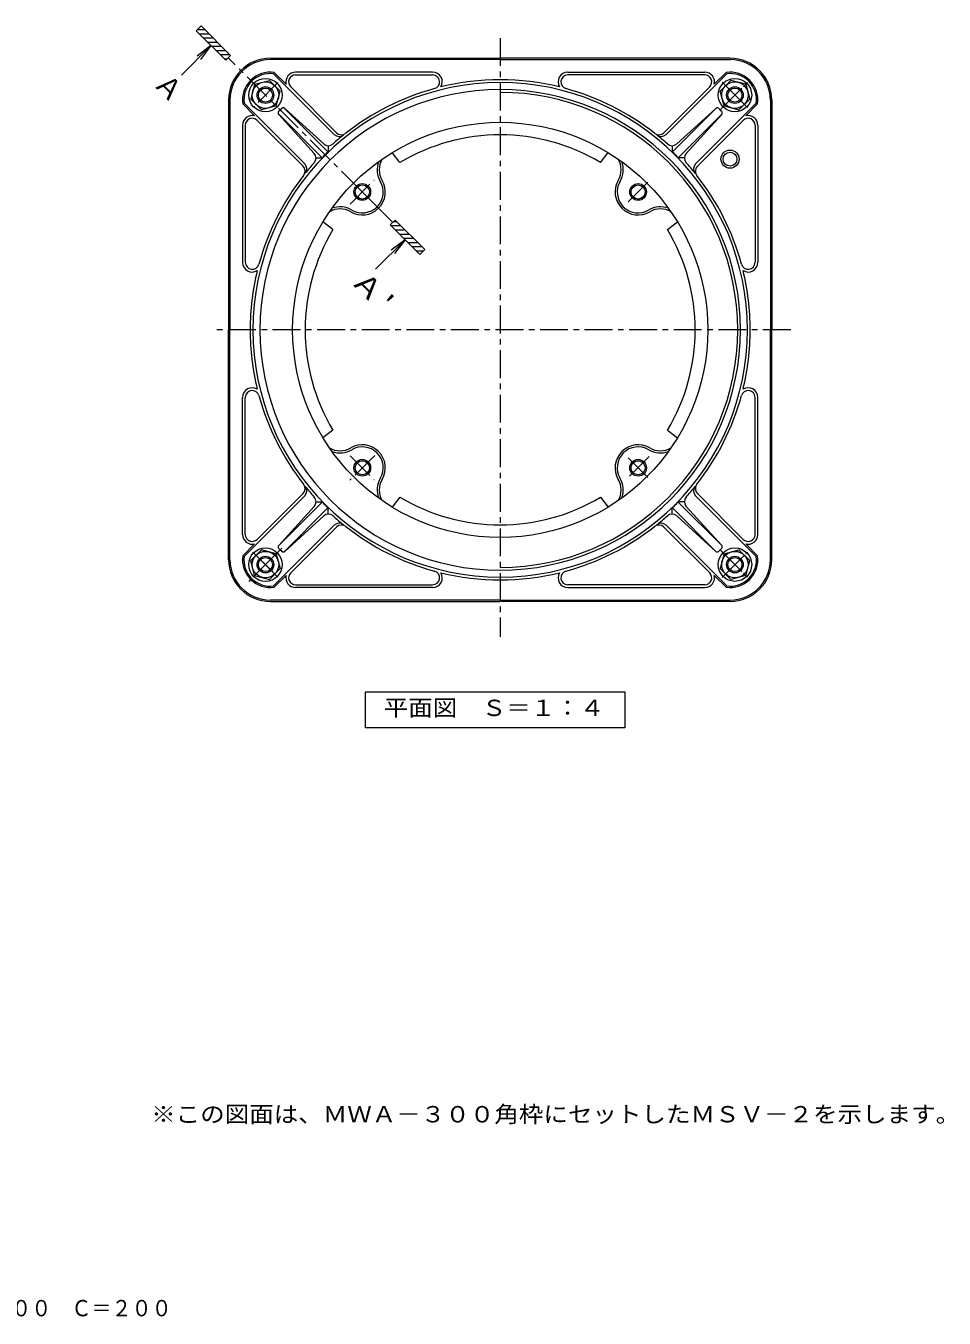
# Model space of a CAD drawing. Units: millimetres on the paper, enlarged 2 times, with parts at other scales. Extents: x -311 to 348, y -273 to 249.
# Drawn here: x 18.3 to 347.9, y -273.1 to 190.8 of the extents above; entities that cross this region are included whole.
import ezdxf
from ezdxf.enums import TextEntityAlignment as Align

# ---------------------------------------------------------------- set-up
doc = ezdxf.new("R2010")
doc.units = ezdxf.units.MM
doc.header["$LTSCALE"] = 2
doc.linetypes.add('CHAIN1', pattern=[8, 5, -1, 1, -1])
for name, color, linetype, lineweight in [('0-4', 2, 'Continuous', 9), ('1-4', 7, 'Continuous', 9), ('B-0', 2, 'Continuous', 9), ('B-1', 2, 'Continuous', 9), ('B-2', 3, 'CHAIN1', 9), ('B-3', 4, 'Continuous', 9), ('B-4', 7, 'Continuous', 9)]:
    doc.layers.add(name, color=color, linetype=linetype, lineweight=lineweight)
doc.layers.add('1-5', color=6, linetype='Continuous')
doc.styles.add('ＭＳ ゴシック', font='')
doc.styles.get('ＭＳ ゴシック').set_extended_font_data('MS Gothic')

msp = doc.modelspace()

# ---------------------------------------------------------------- linework, layer by layer
at = {"layer": '0-4'}
for p, q in [((140.138, -48.201), (233.283, -48.201)), ((140.138, -61.201), (140.138, -48.201)), ((233.283, -48.201), (233.283, -61.201)), ((233.283, -61.201), (140.138, -61.201))]:
    msp.add_line(p, q, dxfattribs=at)
at = {"layer": 'B-0'}
for p, q in [((100.392, 169.815), (98.972, 164.517)), ((108.134, 162.073), (109.554, 167.37)), ((271.372, 171.236), (267.508, 167.371)), ((268.927, 162.073), (267.508, 167.371)), ((276.67, 169.816), (271.372, 171.236)), ((98.972, 164.517), (102.837, 160.653)), ((108.134, 162.073), (102.837, 160.653)), ((268.927, 162.073), (274.225, 160.654)), ((108.135, 1.28), (102.837, 2.699)), ((108.135, 1.28), (109.555, -4.018)), ((268.928, 1.28), (267.508, -4.017)), ((268.928, 1.28), (274.226, 2.7)), ((278.09, -1.164), (274.226, 2.7)), ((105.69, -7.883), (109.555, -4.018)), ((276.671, -6.462), (278.09, -1.164)), ((100.392, -6.463), (105.69, -7.883))]:
    msp.add_line(p, q, dxfattribs=at)
for points in [[(100.392, 169.815), (105.69, 171.235), (109.554, 167.37)], [(276.67, 169.816), (278.09, 164.518), (274.225, 160.654)], [(100.392, -6.463), (98.973, -1.165), (102.837, 2.699)], [(276.671, -6.462), (271.373, -7.882), (267.508, -4.017)]]:
    msp.add_lwpolyline(points, dxfattribs=at)
at = {"layer": 'B-0', "color": 6, "lineweight": 5}
for centre in [(104.263, 165.944), (272.799, 165.945), (104.264, -2.592), (272.799, -2.591)]:
    msp.add_circle(centre, 6, dxfattribs=at)
at = {"layer": 'B-0'}
for centre, radius in [((104.27, 165.937), 4.75), ((104.263, 165.944), 3), ((104.263, 165.944), 2.526), ((272.792, 165.938), 4.75), ((272.799, 165.945), 3), ((272.799, 165.945), 2.526), ((104.271, -2.585), 4.75), ((104.264, -2.592), 3), ((272.792, -2.584), 4.75), ((272.799, -2.591), 3), ((104.264, -2.592), 2.526), ((272.799, -2.591), 2.526)]:
    msp.add_circle(centre, radius, dxfattribs=at)
at = {"layer": 'B-1', "linetype": 'CHAIN1'}
for p, q in [((149.979, 120.228), (90.89, 179.317)), ((108.736, 170.417), (100.168, 161.849)), ((267.384, 160.529), (277.75, 170.896)), ((268.178, 161.323), (276.982, 170.128)), ((268.2, 170.544), (277.294, 161.449)), ((277.272, 161.471), (268.704, 170.039)), ((268.904, 169.839), (276.894, 161.849)), ((143.484, 126.723), (134.609, 135.599)), ((134.714, 126.854), (143.238, 135.378)), ((234.505, 127.65), (242.468, 135.613)), ((143.484, 36.63), (134.609, 27.754)), ((134.714, 36.499), (143.238, 27.975)), ((242.04, 36.19), (234.078, 28.228)), ((234.505, 35.703), (242.468, 27.74)), ((110.151, 3.297), (98.262, -8.593)), ((99.791, 1.882), (108.359, -6.686)), ((108.764, 1.909), (99.807, -7.048)), ((108.736, -7.064), (100.168, 1.504)), ((108.158, -6.486), (100.168, 1.504)), ((267.384, 2.824), (277.75, -7.542)), ((268.178, 2.03), (276.982, -6.775)), ((268.2, -7.191), (277.294, 1.904)), ((268.326, -7.064), (276.894, 1.504)), ((268.904, -6.486), (276.894, 1.504))]:
    msp.add_line(p, q, dxfattribs=at)
at = {"layer": 'B-1'}
for p, q in [((106.031, 179.177), (188.381, 179.177)), ((106.031, 179.176), (188.381, 179.176)), ((188.381, 178.677), (106.031, 178.677)), ((271.031, 179.177), (188.681, 179.177)), ((271.031, 179.176), (188.681, 179.176)), ((188.681, 178.677), (271.031, 178.677)), ((128.988, 151.826), (107.211, 173.603)), ((111.692, 169.83), (107.445, 174.076)), ((164.261, 174.176), (115.088, 174.176)), ((115.088, 173.177), (164.261, 173.177)), ((212.802, 174.176), (261.975, 174.176)), ((261.975, 173.177), (212.802, 173.177)), ((248.074, 151.826), (269.851, 173.603)), ((265.371, 169.83), (269.617, 174.076)), ((113.32, 168.909), (129.777, 152.452)), ((263.743, 168.909), (247.286, 152.452)), ((91.031, 164.177), (91.031, 81.677)), ((91.531, 164.176), (91.531, 81.677)), ((100.378, 158.516), (96.132, 162.762)), ((118.382, 141.219), (96.605, 162.996)), ((258.681, 141.219), (280.458, 162.996)), ((276.685, 158.516), (280.931, 162.762)), ((285.531, 164.176), (285.531, 81.677)), ((286.031, 164.177), (286.031, 81.677)), ((124.597, 143.489), (108.912, 159.175)), ((109.015, 159.03), (121.78, 145.041)), ((126.718, 145.611), (111.033, 161.296)), ((111.177, 161.193), (125.167, 148.428)), ((250.344, 145.611), (266.03, 161.296)), ((265.885, 161.193), (251.896, 148.428)), ((252.466, 143.489), (268.151, 159.175)), ((268.048, 159.03), (255.283, 145.041)), ((96.031, 155.12), (96.031, 105.947)), ((97.031, 155.12), (97.031, 105.947)), ((101.299, 156.888), (117.756, 140.431)), ((275.764, 156.888), (259.307, 140.431)), ((280.031, 155.12), (280.031, 105.947)), ((281.031, 155.12), (281.031, 105.947)), ((126.827, 147.775), (126.773, 145.87)), ((250.236, 147.775), (250.29, 145.87)), ((122.433, 143.381), (124.338, 143.435)), ((254.63, 143.381), (252.725, 143.435)), ((91.031, -0.823), (91.031, 81.677)), ((91.531, -0.823), (91.531, 81.677)), ((285.531, -0.823), (285.531, 81.677)), ((286.031, -0.823), (286.031, 81.677)), ((96.031, 8.233), (96.031, 57.406)), ((97.031, 8.233), (97.031, 57.406)), ((280.031, 8.233), (280.031, 57.406)), ((281.031, 8.233), (281.031, 57.406)), ((118.382, 22.134), (96.605, 0.357)), ((101.299, 6.465), (117.756, 22.922)), ((124.597, 19.864), (108.912, 4.178)), ((122.433, 19.972), (124.338, 19.918)), ((252.466, 19.864), (268.151, 4.178)), ((254.63, 19.972), (252.725, 19.918)), ((258.681, 22.134), (280.458, 0.357)), ((275.764, 6.465), (259.307, 22.922)), ((109.015, 4.323), (121.78, 18.312)), ((126.718, 17.742), (111.033, 2.057)), ((111.177, 2.16), (125.167, 14.925)), ((126.827, 15.578), (126.773, 17.483)), ((250.236, 15.578), (250.29, 17.483)), ((250.344, 17.742), (266.03, 2.057)), ((265.885, 2.16), (251.896, 14.925)), ((268.048, 4.323), (255.283, 18.312)), ((128.988, 11.527), (107.211, -10.25)), ((113.32, -5.556), (129.777, 10.901)), ((263.743, -5.556), (247.286, 10.901)), ((248.074, 11.527), (269.851, -10.25)), ((100.378, 4.837), (96.132, 0.591)), ((276.685, 4.837), (280.931, 0.591)), ((111.692, -6.477), (107.445, -10.723)), ((265.371, -6.477), (269.617, -10.723)), ((115.088, -9.824), (164.261, -9.824)), ((164.261, -10.823), (115.088, -10.823)), ((261.975, -9.824), (212.802, -9.824)), ((212.802, -10.823), (261.975, -10.823)), ((188.381, -15.324), (106.031, -15.324)), ((106.031, -15.823), (188.381, -15.823)), ((106.031, -15.823), (188.381, -15.823)), ((188.681, -15.324), (271.031, -15.324)), ((271.031, -15.823), (188.681, -15.823)), ((271.031, -15.823), (188.681, -15.823))]:
    msp.add_line(p, q, dxfattribs=at)
for centre, radius in [((271.031, 142.963), 3.25), ((271.031, 142.963), 2.5), ((139.034, 131.174), 3), ((139.034, 131.174), 2.525), ((238.029, 131.174), 3), ((238.029, 131.174), 2.525), ((139.034, 32.179), 3), ((139.034, 32.179), 2.525), ((238.029, 32.179), 3), ((238.029, 32.179), 2.525)]:
    msp.add_circle(centre, radius, dxfattribs=at)
for centre, radius, start, end in [((106.031, 164.177), 15, 90, 180), ((106.031, 164.176), 15, 90, 180), ((106.031, 164.176), 14.5, 90, 180), ((271.031, 164.177), 15, 0, 90), ((271.031, 164.176), 15, 0, 90), ((271.031, 164.176), 14.5, 0, 90), ((106.031, 164.177), 10, 81.86974, 188.13002), ((106.031, 164.177), 9.5, 82.86372, 187.13634), ((115.088, 170.677), 3.5, 90, 193.9968), ((115.088, 170.677), 2.5, 90, 225.00011), ((164.261, 170.677), 3.5, 328.90334, 90), ((164.261, 170.677), 2.5, 285.25377, 90), ((212.802, 170.677), 3.5, 90, 211.09666), ((212.802, 170.677), 2.5, 90, 254.74623), ((261.975, 170.677), 3.5, 346.0032, 90), ((261.975, 170.677), 2.5, 314.99989, 90), ((271.031, 164.177), 10, 351.86998, 98.13026), ((271.031, 164.177), 9.5, 352.86366, 97.13628), ((188.531, 81.677), 88.75, 0, 180), ((188.531, 81.677), 86.25, 0, 180), ((188.531, 81.677), 89.75, 105.25381, 128.15167), ((188.531, 81.677), 89.75, 76.28865, 103.71135), ((188.531, 81.677), 89.75, 51.84833, 74.74619), ((188.531, 81.677), 85.25, 0, 90), ((99.531, 155.12), 3.5, 76.00285, 180), ((109.569, 159.536), 0.75, 139.83604, 222.37885), ((116.638, 153.57), 10, 130.16356, 139.83638), ((110.672, 160.639), 0.75, 47.62051, 130.16324), ((266.391, 160.639), 0.75, 49.83676, 132.37949), ((260.425, 153.57), 10, 40.16362, 49.83644), ((267.494, 159.536), 0.75, 317.62115, 40.16396), ((277.531, 155.12), 3.5, 0, 103.99715), ((99.531, 155.12), 2.5, 45, 180), ((277.531, 155.12), 2.5, 0, 135), ((188.531, 81.677), 89.75, 128.77684, 131.95987), ((130.756, 153.594), 2.5, 224.9998, 308.77702), ((131.544, 154.22), 2.5, 225, 308.1519), ((245.518, 154.22), 2.5, 231.8481, 315), ((246.306, 153.594), 2.5, 231.22298, 315.0002), ((188.531, 81.677), 89.75, 48.04013, 51.22316), ((119.933, 143.356), 2.5, 318.03996, 42.37889), ((188.531, 81.677), 88.865, 134.22855, 135.77147), ((126.852, 150.275), 2.5, 227.62132, 311.95964), ((126.023, 145.891), 0.75, 314.22849, 358.36839), ((250.211, 150.275), 2.5, 228.04036, 312.37868), ((251.04, 145.891), 0.75, 181.63161, 225.77151), ((188.531, 81.677), 88.865, 44.22853, 45.77145), ((257.13, 143.356), 2.5, 137.62111, 221.96004), ((115.988, 138.664), 2.5, 321.8481, 45.0002), ((116.614, 139.452), 2.5, 321.22319, 45.0002), ((188.531, 81.677), 89.75, 138.04015, 141.22316), ((124.316, 144.185), 0.75, 271.63161, 315.77217), ((152.616, 139.148), 8.25, 159.31975, 210.41719), ((152.616, 139.148), 7.5, 149.57335, 210.41719), ((224.447, 139.148), 7.5, 329.58281, 30.42665), ((224.447, 139.148), 8.25, 329.58281, 20.68025), ((252.746, 144.185), 0.75, 224.22783, 268.36839), ((188.531, 81.677), 89.75, 38.77684, 41.95985), ((260.449, 139.452), 2.5, 134.9998, 218.77681), ((261.075, 138.664), 2.5, 134.9998, 218.1519), ((188.531, 81.677), 89.75, 141.84831, 164.74619), ((139.034, 131.174), 8.25, 239.58284, 30.41716), ((139.034, 131.174), 7.5, 239.70097, 30.41716), ((238.029, 131.174), 8.25, 149.58287, 300.41719), ((238.029, 131.174), 7.5, 149.58287, 300.41719), ((188.531, 81.677), 89.75, 15.25381, 38.15169), ((131.06, 117.592), 8.25, 59.47566, 110.68016), ((246.003, 117.592), 8.25, 69.32047, 120.41719), ((131.06, 117.592), 7.5, 59.58281, 120.4265), ((246.003, 117.592), 7.5, 59.57442, 120.41719), ((99.531, 105.947), 3.5, 180, 301.09666), ((99.531, 105.947), 2.5, 180, 344.74623), ((188.531, 81.677), 89.75, 166.28865, 180), ((277.531, 105.947), 2.5, 195.25377, 0), ((277.531, 105.947), 3.5, 238.90334, 0), ((188.531, 81.677), 89.75, 0, 13.71135), ((188.531, 81.677), 89.75, 180, 193.71135), ((188.531, 81.677), 88.75, 180, 0), ((188.531, 81.677), 86.25, 180, 0), ((188.531, 81.677), 85.25, 270, 0), ((188.531, 81.677), 89.75, 346.28865, 0), ((99.531, 57.406), 3.5, 58.90334, 180), ((277.531, 57.406), 3.5, 0, 121.09666), ((99.531, 57.406), 2.5, 15.25377, 180), ((188.531, 81.677), 89.75, 195.25381, 218.15169), ((188.531, 81.677), 89.75, 321.84831, 344.74619), ((277.531, 57.406), 2.5, 0, 164.74623), ((131.06, 45.761), 7.5, 239.5735, 300.41719), ((131.06, 45.761), 8.25, 249.31984, 300.52434), ((139.034, 32.179), 8.25, 329.58284, 120.41716), ((139.034, 32.179), 7.5, 329.58284, 120.29903), ((238.029, 32.179), 8.25, 59.58281, 210.41713), ((238.029, 32.179), 7.5, 59.58281, 210.41713), ((246.003, 45.761), 8.25, 239.58281, 290.67953), ((246.003, 45.761), 7.5, 239.58281, 300.42558), ((152.616, 24.205), 8.25, 149.58281, 200.68025), ((152.616, 24.205), 7.5, 149.58281, 210.42665), ((224.447, 24.205), 7.5, 329.57335, 30.41719), ((224.447, 24.205), 8.25, 339.31975, 30.41719), ((115.988, 24.689), 2.5, 314.9998, 38.1519), ((116.614, 23.901), 2.5, 314.9998, 38.77681), ((188.531, 81.677), 89.75, 218.77684, 221.95985), ((188.531, 81.677), 89.75, 318.04015, 321.22316), ((260.449, 23.901), 2.5, 141.22319, 225.0002), ((261.075, 24.689), 2.5, 141.8481, 225.0002), ((119.933, 19.997), 2.5, 317.62111, 41.96004), ((124.316, 19.168), 0.75, 44.22783, 88.36839), ((188.531, 81.677), 88.865, 224.22853, 225.77145), ((188.531, 81.677), 88.865, 314.22855, 315.77147), ((252.746, 19.168), 0.75, 91.63161, 135.77217), ((257.13, 19.997), 2.5, 138.03996, 222.37889), ((126.852, 13.078), 2.5, 48.04036, 132.37868), ((126.023, 17.462), 0.75, 1.63161, 45.77151), ((188.531, 81.677), 89.75, 228.04013, 231.22316), ((188.531, 81.677), 89.75, 308.77684, 311.95987), ((250.211, 13.078), 2.5, 47.62132, 131.95964), ((251.04, 17.462), 0.75, 134.22849, 178.36839), ((130.756, 9.759), 2.5, 51.22298, 135.0002), ((131.544, 9.133), 2.5, 51.8481, 135), ((188.531, 81.677), 89.75, 231.84833, 254.74619), ((188.531, 81.677), 89.75, 285.25381, 308.15167), ((245.518, 9.133), 2.5, 45, 128.1519), ((246.306, 9.759), 2.5, 44.9998, 128.77702), ((99.531, 8.233), 3.5, 180, 283.99715), ((99.531, 8.233), 2.5, 180, 315), ((277.531, 8.233), 2.5, 225, 0), ((277.531, 8.233), 3.5, 256.00285, 0), ((106.031, -0.824), 10, 171.86998, 278.13026), ((106.031, -0.824), 9.5, 172.86366, 277.13628), ((109.569, 3.817), 0.75, 137.62115, 220.16396), ((116.638, 9.783), 10, 220.16362, 229.83644), ((110.672, 2.714), 0.75, 229.83676, 312.37949), ((266.391, 2.714), 0.75, 227.62051, 310.16324), ((260.425, 9.783), 10, 310.16356, 319.83638), ((267.494, 3.817), 0.75, 319.83604, 42.37885), ((271.031, -0.824), 10, 261.86974, 8.13002), ((271.031, -0.824), 9.5, 262.86372, 7.13634), ((106.031, -0.823), 15, 180, 270), ((106.031, -0.823), 15, 180, 270), ((106.031, -0.823), 14.5, 180, 270), ((271.031, -0.823), 15, 270, 0), ((271.031, -0.823), 14.5, 270, 0), ((271.031, -0.823), 15, 270, 0), ((115.088, -7.324), 3.5, 166.0032, 270), ((115.088, -7.324), 2.5, 134.99989, 270), ((164.261, -7.324), 2.5, 270, 74.74623), ((164.261, -7.324), 3.5, 270, 31.09666), ((188.531, 81.677), 89.75, 256.28865, 283.71135), ((212.802, -7.324), 3.5, 148.90334, 270), ((212.802, -7.324), 2.5, 105.25377, 270), ((261.975, -7.324), 2.5, 270, 45.00011), ((261.975, -7.324), 3.5, 270, 13.9968)]:
    msp.add_arc(centre, radius, start, end, dxfattribs=at)
at = {"layer": 'B-2'}
for p, q in [((188.531, 186.396), (188.531, -28.525)), ((292.844, 81.677), (85.801, 81.677))]:
    msp.add_line(p, q, dxfattribs=at)
at = {"layer": 'B-3'}
for p, q in [((152.513, 141.699), (149.796, 145.315)), ((224.55, 141.699), (227.267, 145.315)), ((128.509, 117.695), (124.893, 120.412)), ((248.554, 117.695), (252.17, 120.412)), ((128.509, 45.658), (124.893, 42.941)), ((248.553, 45.658), (252.169, 42.941)), ((152.513, 21.654), (149.796, 18.038)), ((224.55, 21.654), (227.266, 18.038))]:
    msp.add_line(p, q, dxfattribs=at)
msp.add_circle((188.531, 81.677), 74.5, dxfattribs=at)
for start, end in [(59.03237, 120.96717), (149.03237, 210.96717), (329.03237, 30.96717), (239.03237, 300.96717)]:
    msp.add_arc((188.531, 81.677), 70, start, end, dxfattribs=at)
at = {"layer": 'B-4'}
for p, q in [((81.167, 190.807), (79.4, 189.04)), ((91.774, 180.201), (81.167, 190.807)), ((90.006, 178.433), (79.4, 189.04)), ((79.859, 189.499), (82.475, 189.499)), ((80.44, 187.999), (83.975, 187.999)), ((81.94, 186.499), (85.475, 186.499)), ((84.703, 183.736), (74.096, 173.13)), ((84.703, 183.736), (79.744, 179.932)), ((84.703, 183.736), (80.898, 178.778)), ((83.44, 184.999), (86.975, 184.999)), ((84.94, 183.499), (88.475, 183.499)), ((86.44, 182), (89.975, 182)), ((87.94, 180.5), (91.475, 180.5)), ((89.44, 179), (90.572, 179)), ((90.006, 178.433), (91.774, 180.201)), ((150.863, 121.112), (149.095, 119.344)), ((161.47, 110.505), (150.863, 121.112)), ((159.702, 108.737), (149.095, 119.344)), ((149.353, 119.086), (152.889, 119.086)), ((150.338, 120.586), (151.389, 120.586)), ((150.853, 117.586), (154.389, 117.586)), ((152.353, 116.086), (155.889, 116.086)), ((154.399, 114.041), (143.792, 103.434)), ((154.399, 114.041), (149.44, 110.236)), ((154.399, 114.041), (150.594, 109.082)), ((153.853, 114.586), (157.389, 114.586)), ((155.353, 113.086), (158.889, 113.086)), ((156.853, 111.586), (160.389, 111.586)), ((158.353, 110.086), (161.051, 110.086)), ((159.702, 108.737), (161.47, 110.505))]:
    msp.add_line(p, q, dxfattribs=at)

# ---------------------------------------------------------------- texts
at = {"layer": '0-4', "style": 'ＭＳ ゴシック', "width": 1.1}
msp.add_text('平面図\u3000Ｓ＝１：４', height=5.865, dxfattribs=at).set_placement((146.711, -58.701), align=Align.BOTTOM_LEFT)
at = {"layer": '1-4', "color": 2, "style": 'ＭＳ ゴシック', "width": 1.1}
msp.add_text('※この図面は、ＭＷＡ－３００角枠にセットしたＭＳＶ－２を示します。', height=5.865, dxfattribs=at).set_placement((63.243, -204.568), align=Align.BOTTOM_LEFT)
at = {"layer": '1-5', "style": 'ＭＳ ゴシック', "width": 0.9}
msp.add_text('打込型マンホール鉄蓋\u3000サポートＶ\u3000\u3000ＭＳＶ－２－３００\u3000Ｃ＝２００', height=5.865, dxfattribs=at).set_placement((-166.988, -274.172), align=Align.BOTTOM_LEFT)
at = {"layer": 'B-4', "color": 3, "style": 'ＭＳ ゴシック'}
msp.add_text('Ａ', height=7.331, rotation=315, dxfattribs=at).set_placement((62.053, 168.157), align=Align.BOTTOM_LEFT)
at = {"layer": 'B-4', "color": 3, "style": 'ＭＳ ゴシック', "width": 1.15}
msp.add_text("Ａ'", height=7.331, rotation=315, dxfattribs=at).set_placement((132.899, 97.311), align=Align.BOTTOM_LEFT)

doc.saveas('drawing.dxf')
